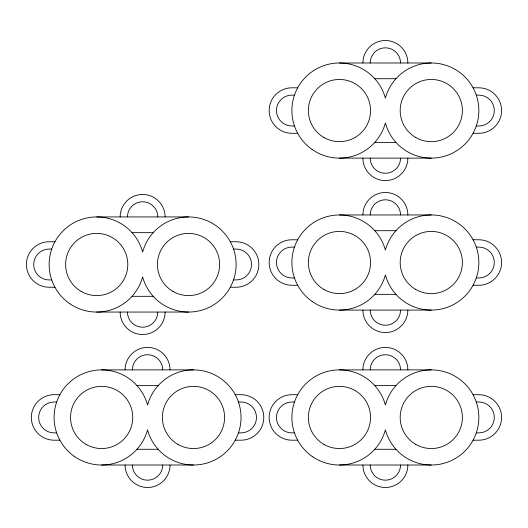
<?xml version="1.0" encoding="UTF-8"?>
<svg xmlns="http://www.w3.org/2000/svg" width="528" height="528" viewBox="0 0 528 528"><rect width="100%" height="100%" fill="white"/><g stroke="black" fill="none" stroke-linecap="round" stroke-linejoin="round"><path stroke-width="0.79" d="M339.464 62.99L431.29 62.99M374.801 78.725L395.954 78.725M297.693 87.806L291.898 87.806A22.744 22.744 0 0 0 269.155 110.55A22.744 22.744 0 0 0 291.898 133.3L297.693 133.3M473.062 87.806L478.856 87.806A22.744 22.744 0 0 1 501.6 110.55A22.744 22.744 0 0 1 478.856 133.3L473.062 133.3M294.472 95.126L291.898 95.126A15.431 15.431 0 0 0 276.474 110.55A15.431 15.431 0 0 0 291.898 125.981L294.472 125.981M476.282 95.126L478.856 95.126A15.431 15.431 0 0 1 494.281 110.55A15.431 15.431 0 0 1 478.856 125.981L476.282 125.981M374.801 142.382L395.954 142.382M339.464 158.116L431.29 158.116M339.464 214.955L431.29 214.955M96.71 216.929L188.536 216.929M374.801 230.69L395.954 230.69M132.046 232.663L153.199 232.663M297.693 239.771L291.898 239.771A22.744 22.744 0 0 0 269.155 262.522A22.744 22.744 0 0 0 291.898 285.265L297.693 285.265M473.062 239.771L478.856 239.771A22.744 22.744 0 0 1 501.6 262.522A22.744 22.744 0 0 1 478.856 285.265L473.062 285.265M54.938 241.745L49.144 241.745A22.744 22.744 0 0 0 26.4 264.495A22.744 22.744 0 0 0 49.144 287.239L54.938 287.239M230.307 241.745L236.102 241.745A22.744 22.744 0 0 1 258.845 264.495A22.744 22.744 0 0 1 236.102 287.239L230.307 287.239M294.472 247.091L291.898 247.091A15.431 15.431 0 0 0 276.474 262.522A15.431 15.431 0 0 0 291.898 277.946L294.472 277.946M476.282 247.091L478.856 247.091A15.431 15.431 0 0 1 494.281 262.522A15.431 15.431 0 0 1 478.856 277.946L476.282 277.946M51.718 249.064L49.144 249.064A15.431 15.431 0 0 0 33.719 264.495A15.431 15.431 0 0 0 49.144 279.919L51.718 279.919M233.528 249.064L236.102 249.064A15.431 15.431 0 0 1 251.526 264.495A15.431 15.431 0 0 1 236.102 279.919L233.528 279.919M374.801 294.347L395.954 294.347M132.046 296.32L153.199 296.32M339.464 310.081L431.29 310.081M96.71 312.055L188.536 312.055M101.64 369.884L193.472 369.884M339.464 369.884L431.29 369.884M136.983 385.618L158.129 385.618M374.801 385.618L395.954 385.618M59.869 394.7L54.08 394.7A22.744 22.744 0 0 0 31.337 417.45A22.744 22.744 0 0 0 54.08 440.194L59.869 440.194M235.244 394.7L241.032 394.7A22.744 22.744 0 0 1 263.782 417.45A22.744 22.744 0 0 1 241.032 440.194L235.244 440.194M297.693 394.7L291.898 394.7A22.744 22.744 0 0 0 269.155 417.45A22.744 22.744 0 0 0 291.898 440.194L297.693 440.194M473.062 394.7L478.856 394.7A22.744 22.744 0 0 1 501.6 417.45A22.744 22.744 0 0 1 478.856 440.194L473.062 440.194M56.654 402.019L54.08 402.019A15.431 15.431 0 0 0 38.65 417.45A15.431 15.431 0 0 0 54.08 432.874L56.654 432.874M238.465 402.019L241.032 402.019A15.431 15.431 0 0 1 256.463 417.45A15.431 15.431 0 0 1 241.032 432.874L238.465 432.874M294.472 402.019L291.898 402.019A15.431 15.431 0 0 0 276.474 417.45A15.431 15.431 0 0 0 291.898 432.874L294.472 432.874M476.282 402.019L478.856 402.019A15.431 15.431 0 0 1 494.281 417.45A15.431 15.431 0 0 1 478.856 432.874L476.282 432.874M136.983 449.275L158.129 449.275M374.801 449.275L395.954 449.275M101.64 465.01L193.472 465.01M339.464 465.01L431.29 465.01M362.894 369.884A22.48 22.48 0 0 1 385.374 347.404A22.48 22.48 0 0 1 407.86 369.884M370.214 369.884A15.167 15.167 0 0 1 385.374 354.724A15.167 15.167 0 0 1 400.541 369.884M400.541 465.01A15.167 15.167 0 0 1 385.374 480.176A15.167 15.167 0 0 1 370.214 465.01M407.86 465.01A22.48 22.48 0 0 1 385.374 487.489A22.48 22.48 0 0 1 362.894 465.01M125.077 369.884A22.48 22.48 0 0 1 147.556 347.404A22.48 22.48 0 0 1 170.036 369.884M132.396 369.884A15.167 15.167 0 0 1 147.556 354.724A15.167 15.167 0 0 1 162.723 369.884M162.723 465.01A15.167 15.167 0 0 1 147.556 480.176A15.167 15.167 0 0 1 132.396 465.01M170.036 465.01A22.48 22.48 0 0 1 147.556 487.489A22.48 22.48 0 0 1 125.077 465.01M362.894 214.955A22.48 22.48 0 0 1 385.374 192.476A22.48 22.48 0 0 1 407.86 214.955M370.214 214.955A15.167 15.167 0 0 1 385.374 199.795A15.167 15.167 0 0 1 400.541 214.955M400.541 310.081A15.167 15.167 0 0 1 385.374 325.248A15.167 15.167 0 0 1 370.214 310.081M407.86 310.081A22.48 22.48 0 0 1 385.374 332.561A22.48 22.48 0 0 1 362.894 310.081M120.14 216.929A22.48 22.48 0 0 1 142.626 194.449A22.48 22.48 0 0 1 165.106 216.929M127.459 216.929A15.167 15.167 0 0 1 142.626 201.769A15.167 15.167 0 0 1 157.786 216.929M157.786 312.055A15.167 15.167 0 0 1 142.626 327.221A15.167 15.167 0 0 1 127.459 312.055M165.106 312.055A22.48 22.48 0 0 1 142.626 334.534A22.48 22.48 0 0 1 120.14 312.055M362.894 62.99A22.48 22.48 0 0 1 385.374 40.511A22.48 22.48 0 0 1 407.86 62.99M370.214 62.99A15.167 15.167 0 0 1 385.374 47.824A15.167 15.167 0 0 1 400.541 62.99M400.541 158.116A15.167 15.167 0 0 1 385.374 173.276A15.167 15.167 0 0 1 370.214 158.116M407.86 158.116A22.48 22.48 0 0 1 385.374 180.596A22.48 22.48 0 0 1 362.894 158.116M312.154 456.39A47.56 47.56 0 0 0 385.374 429.851A47.56 47.56 0 0 0 458.601 456.39A47.56 47.56 0 0 0 458.601 378.51A47.56 47.56 0 0 0 385.374 405.042A47.56 47.56 0 0 0 312.154 378.51A47.56 47.56 0 0 0 312.154 456.39M415.741 444.378A31.099 31.099 0 0 0 462.389 417.45A31.099 31.099 0 0 0 415.741 390.515A31.099 31.099 0 0 0 415.741 444.378M323.915 444.378A31.099 31.099 0 0 0 370.557 417.45A31.099 31.099 0 0 0 323.915 390.515A31.099 31.099 0 0 0 323.915 444.378M74.336 456.39A47.56 47.56 0 0 0 147.556 429.851A47.56 47.56 0 0 0 220.777 456.39A47.56 47.56 0 0 0 220.777 378.51A47.56 47.56 0 0 0 147.556 405.042A47.56 47.56 0 0 0 74.336 378.51A47.56 47.56 0 0 0 74.336 456.39M177.923 444.378A31.099 31.099 0 0 0 224.572 417.45A31.099 31.099 0 0 0 177.923 390.515A31.099 31.099 0 0 0 177.923 444.378M86.09 444.378A31.099 31.099 0 0 0 132.739 417.45A31.099 31.099 0 0 0 86.09 390.515A31.099 31.099 0 0 0 86.09 444.378M312.154 301.462A47.56 47.56 0 0 0 385.374 274.923A47.56 47.56 0 0 0 458.601 301.462A47.56 47.56 0 0 0 458.601 223.582A47.56 47.56 0 0 0 385.374 250.114A47.56 47.56 0 0 0 312.154 223.582A47.56 47.56 0 0 0 312.154 301.462M415.741 289.45A31.099 31.099 0 0 0 462.389 262.522A31.099 31.099 0 0 0 415.741 235.587A31.099 31.099 0 0 0 415.741 289.45M323.915 289.45A31.099 31.099 0 0 0 370.557 262.522A31.099 31.099 0 0 0 323.915 235.587A31.099 31.099 0 0 0 323.915 289.45M69.399 303.435A47.56 47.56 0 0 0 142.626 276.896A47.56 47.56 0 0 0 215.846 303.435A47.56 47.56 0 0 0 215.846 225.555A47.56 47.56 0 0 0 142.626 252.087A47.56 47.56 0 0 0 69.399 225.555A47.56 47.56 0 0 0 69.399 303.435M172.986 291.423A31.099 31.099 0 0 0 219.635 264.495A31.099 31.099 0 0 0 172.986 237.56A31.099 31.099 0 0 0 172.986 291.423M81.16 291.423A31.099 31.099 0 0 0 127.802 264.495A31.099 31.099 0 0 0 81.16 237.56A31.099 31.099 0 0 0 81.16 291.423M312.154 149.49A47.56 47.56 0 0 0 385.374 122.958A47.56 47.56 0 0 0 458.601 149.49A47.56 47.56 0 0 0 458.601 71.61A47.56 47.56 0 0 0 385.374 98.149A47.56 47.56 0 0 0 312.154 71.61A47.56 47.56 0 0 0 312.154 149.49M415.741 137.485A31.099 31.099 0 0 0 462.389 110.55A31.099 31.099 0 0 0 415.741 83.622A31.099 31.099 0 0 0 415.741 137.485M323.915 137.485A31.099 31.099 0 0 0 370.557 110.55A31.099 31.099 0 0 0 323.915 83.622A31.099 31.099 0 0 0 323.915 137.485"/></g></svg>
